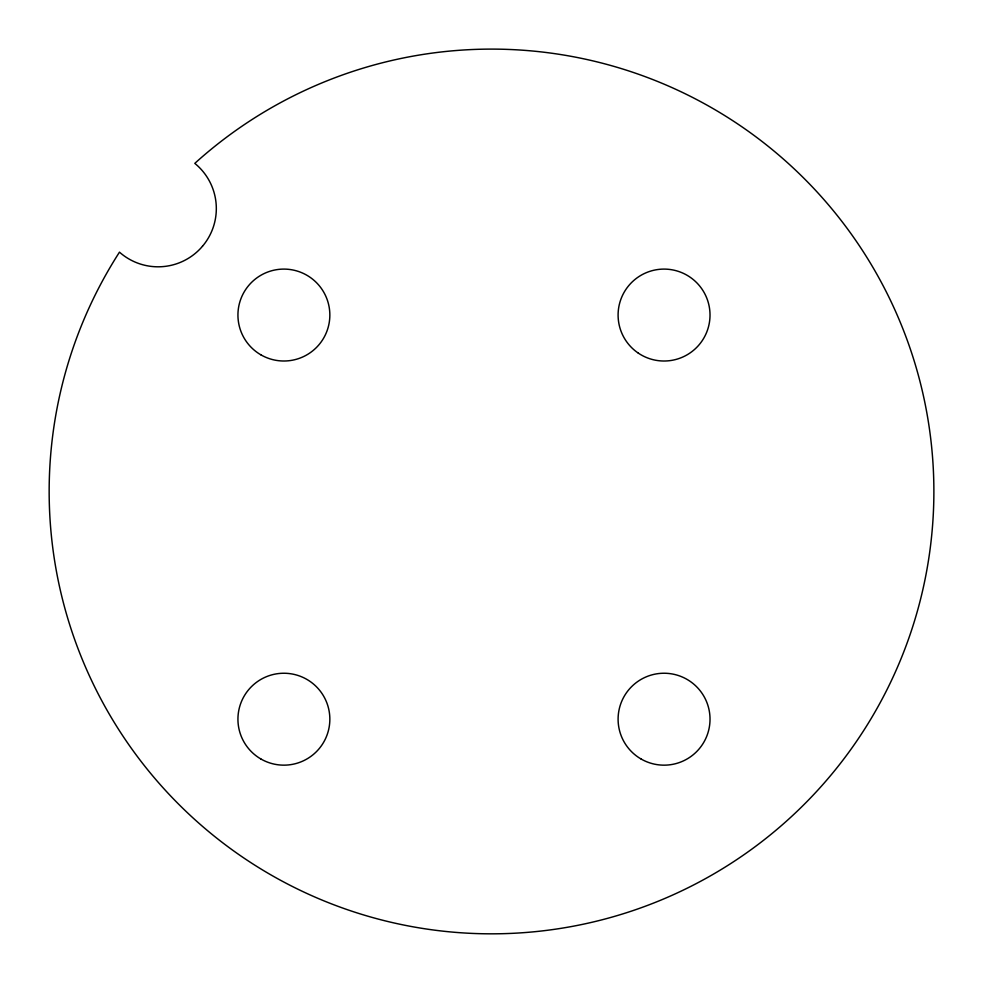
<?xml version="1.0" encoding="UTF-8"?>
<svg xmlns="http://www.w3.org/2000/svg" width="983" height="983" viewBox="0 0 983 983"><rect width="100%" height="100%" fill="white"/><g stroke="black" fill="none" stroke-linecap="round" stroke-linejoin="round"><path stroke-width="1.47" d="M260.913 758.999A45.955 45.955 0 0 0 329.846 719.2A45.955 45.955 0 0 0 260.913 679.4A45.955 45.955 0 0 0 260.913 758.999M641.076 758.999A45.955 45.955 0 0 0 710.021 719.2A45.955 45.955 0 0 0 641.076 679.4A45.955 45.955 0 0 0 641.076 758.999M638.299 353.118A45.955 45.955 0 0 0 709.898 318.332A45.955 45.955 0 0 0 643.976 273.716A45.955 45.955 0 0 0 638.299 353.118M260.913 354.851A45.955 45.955 0 0 0 329.846 315.051A45.955 45.955 0 0 0 260.913 275.252A45.955 45.955 0 0 0 260.913 354.851M202.498 246.242A58.218 58.218 0 0 0 194.794 163.375A442.375 442.375 0 0 1 914.178 360.908A442.375 442.375 0 0 1 431.537 929.746A442.375 442.375 0 0 1 119.471 252.152A58.218 58.218 0 0 0 202.498 246.242"/></g></svg>
